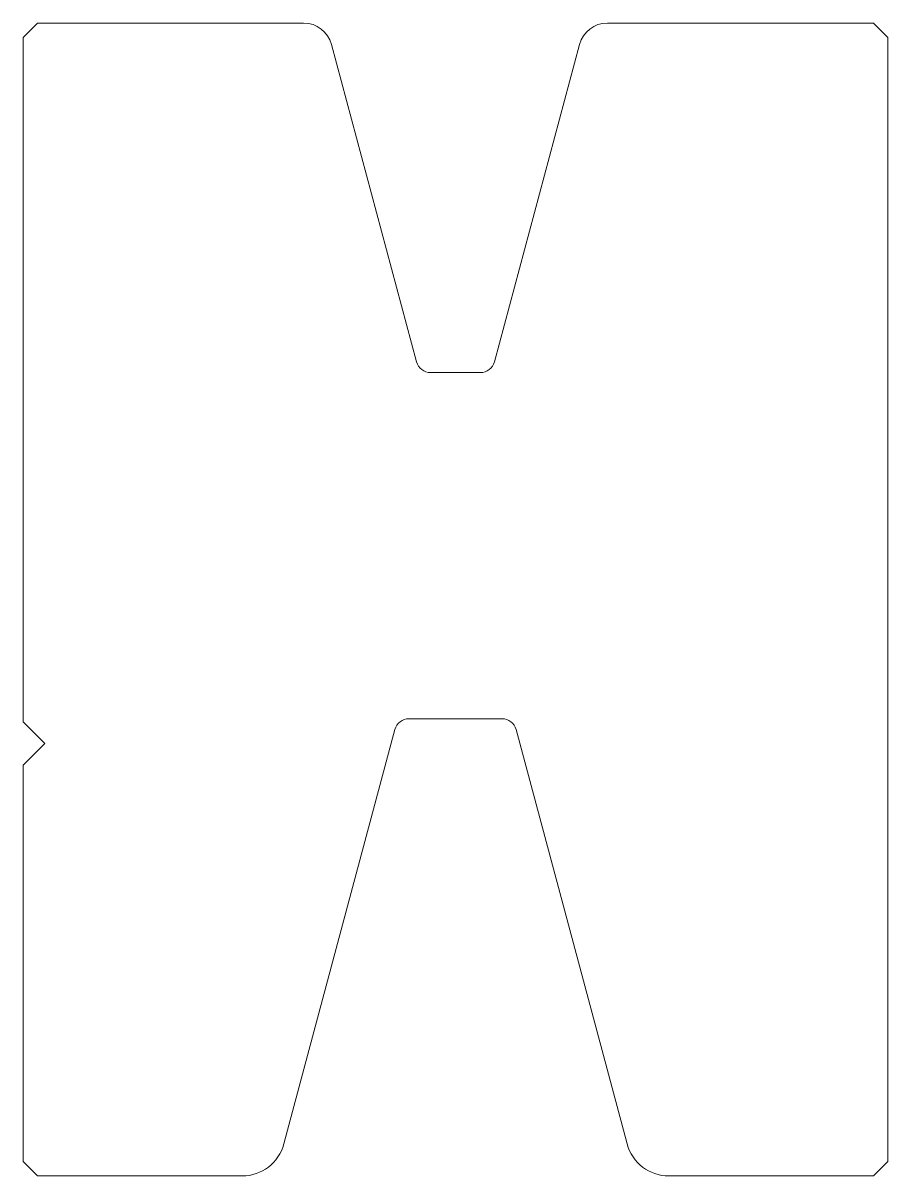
# Model space of a CAD drawing. Header units: millimetres. Extents: x -30 to 30, y -80 to 0.
import ezdxf

# ---------------------------------------------------------------- set-up
doc = ezdxf.new("R2010")
doc.units = ezdxf.units.MM
doc.layers.get('0').update_dxf_attribs({"linetype": 'CONTINUOUS'})

msp = doc.modelspace()

# ---------------------------------------------------------------- linework, layer by layer
at = {"color": 7, "linetype": 'CONTINUOUS', "lineweight": 0}
for p, q in [((-29, 0), (-30, -1)), ((-10.535, 0), (-29, 0)), ((29, 0), (10.535, 0)), ((30, -1), (29, 0)), ((-30, -1), (-30, -48.5)), ((-2.699, -23.517), (-8.603, -1.482)), ((8.603, -1.482), (2.699, -23.517)), ((30, -79), (30, -1)), ((1.733, -24.258), (-1.733, -24.258)), ((-30, -48.5), (-28.5, -50)), ((-3.233, -48.278), (3.233, -48.278)), ((-11.904, -77.776), (-4.199, -49.019)), ((4.199, -49.019), (11.904, -77.776)), ((-28.5, -50), (-30, -51.5)), ((-30, -51.5), (-30, -79)), ((-30, -79), (-29, -80)), ((29, -80), (30, -79)), ((-29, -80), (-14.802, -80)), ((14.802, -80), (29, -80))]:
    msp.add_line(p, q, dxfattribs=at)
for centre, radius, start, end in [((-10.535, -2), 2, 15, 90), ((10.535, -2), 2, 90, 165), ((-1.733, -23.258), 1, 195, 270), ((1.733, -23.258), 1, 270, 345), ((-3.233, -49.278), 1, 90, 165), ((3.233, -49.278), 1, 15, 90), ((-14.802, -77), 3, 270, 345), ((14.802, -77), 3, 195, 270)]:
    msp.add_arc(centre, radius, start, end, dxfattribs=at)

doc.saveas('drawing.dxf')
